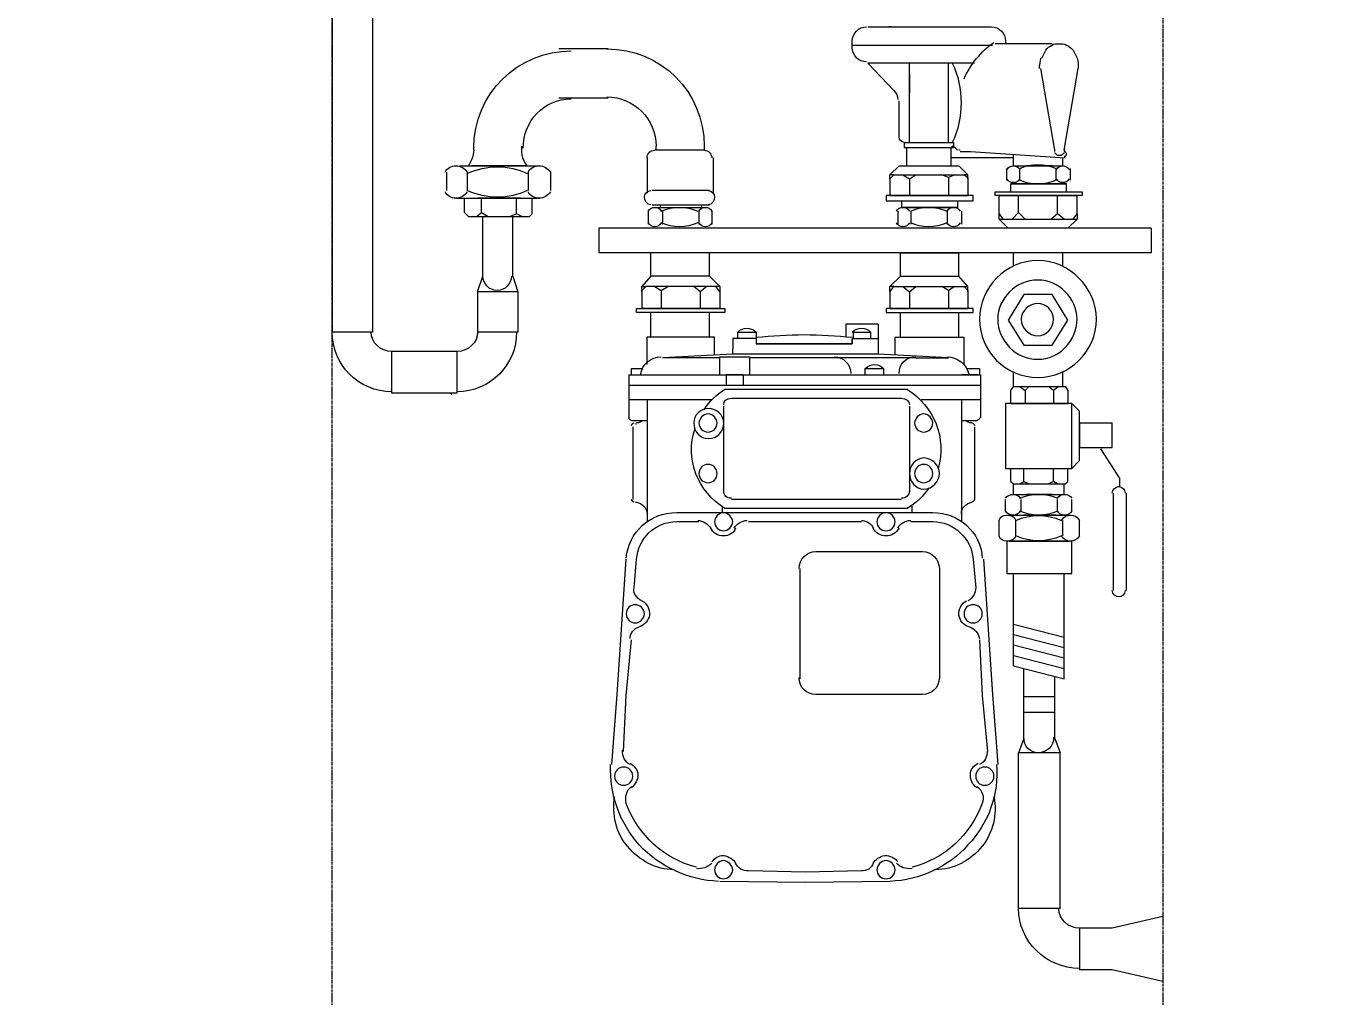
# Model space of a CAD drawing. Header units: millimetres. Extents: x -9013 to 516, y -36629 to 6082.
# Drawn here: x -2610.5 to -2216.3, y 4723.9 to 5016.2 of the extents above; entities that cross this region are included whole.
import ezdxf

# ---------------------------------------------------------------- set-up
doc = ezdxf.new("R2010")
doc.units = ezdxf.units.MM
doc.header["$LTSCALE"] = 0.05
doc.linetypes.add('CENTER2', pattern=[28.575, 19.05, -3.175, 3.175, -3.175])
doc.layers.get('0').update_dxf_attribs({"lineweight": 18})
doc.layers.get('Defpoints').update_dxf_attribs({"color": 140, "lineweight": 18})
doc.layers.add('1', color=7, linetype='Continuous')
doc.layers.add('G-Anno-Std-Cntr', color=1, linetype='CENTER2', lineweight=18)
doc.styles.add('trebuchet_MS', font='trebuc.ttf')
doc.dimstyles.new('MGP', dxfattribs={"dimtxt": 2.5, "dimasz": 2.5, "dimexe": 1.25, "dimexo": 0.625, "dimtad": 1, "dimdec": 0, "dimtxsty": 'trebuchet_MS', "dimcen": 2.5, "dimclrt": 7, "dimadec": 0, "dimazin": 0, "dimtfac": 1, "dimtdec": 0, "dimtmove": 0, "dimatfit": 3, "dimfxl": 1.148294, "dimfxlon": 1, "dimarcsym": 2})

# ---------------------------------------------------------------- blocks, each defined once
blk = doc.blocks.new('*D193')
at = {"color": 0, "lineweight": -2, "transparency": 16777216}
for p, q in [((-2856.68, 5119.46), (-2984.51, 5119.46)), ((-2971.51, 4694.46), (-2971.51, 5094.46)), ((-2856.68, 4669.46), (-2984.51, 4669.46))]:
    blk.add_line(p, q, dxfattribs=at)
at = {"color": 0, "transparency": 16777216}
for points in [[(-2975.68, 5094.46), (-2967.35, 5094.46), (-2971.51, 5119.46)], [(-2975.68, 4694.46), (-2967.35, 4694.46), (-2971.51, 4669.46)]]:
    blk.add_solid(points, dxfattribs=at)
at = {"layer": 'Defpoints', "color": 0, "transparency": 16777216}
for p in [(-2971.51, 5119.46), (-2366.28, 5119.46), (-2216.28, 4669.46)]:
    blk.add_point(p, dxfattribs=at)
at = {"color": 7, "transparency": 16777216, "insert": (-2990.23, 4894.46), "char_height": 25, "attachment_point": 5, "rotation": 90, "style": 'trebuchet_MS'}
blk.add_mtext('450', dxfattribs=at)

msp = doc.modelspace()

# ---------------------------------------------------------------- linework, layer by layer
at = {"layer": '1', "color": 42, "lineweight": 9}
for points in [[(-2518.36, 5037.48), (-2518.36, 4924.09)], [(-2506.24, 5037.48), (-2506.24, 4924.09)], [(-2464.01, 4940.9), (-2462.45, 4936.21), (-2474.57, 4936.21), (-2473, 4940.9)], [(-2474.57, 4936.21), (-2474.57, 4924.09)], [(-2462.45, 4936.21), (-2462.45, 4924.09)], [(-2480.82, 4918.23), (-2500.37, 4918.23)], [(-2480.82, 4905.71), (-2500.37, 4905.71)], [(-2310.2, 4801.7), (-2311.76, 4797.4)], [(-2300.81, 4801.7), (-2299.25, 4797.4)], [(-2299.25, 4750.48), (-2299.25, 4797.4), (-2311.76, 4797.4)], [(-2311.76, 4750.48), (-2311.76, 4797.4)], [(-2268.36, 4748.14), (-2283.61, 4744.62)], [(-2283.61, 4744.62), (-2293.38, 4744.62)], [(-2283.61, 4732.1), (-2293.38, 4732.1)], [(-2268.36, 4728.59), (-2283.61, 4732.1)]]:
    msp.add_lwpolyline(points, dxfattribs=at)
at = {"layer": '1', "color": 0, "lineweight": 5}
for points in [[(-2357.12, 5015.98), (-2319.97, 5015.98)], [(-2350.08, 5015.98), (-2350.86, 5015.98)], [(-2326.62, 5015.98), (-2326.23, 5015.98)], [(-2361.81, 5009.33), (-2361.81, 5011.68)], [(-2361.81, 5010.5), (-2319.58, 5010.5)], [(-2301.6, 5010.89), (-2318.8, 5010.89)], [(-2315.67, 5011.68), (-2315.67, 5010.89)], [(-2435.32, 5009.33), (-2450.18, 5009.33)], [(-2349.3, 4996.82), (-2357.12, 5005.03)], [(-2325.06, 5005.03), (-2357.12, 5005.03)], [(-2344.61, 4981.18), (-2344.61, 5005.03)], [(-2332.88, 4981.18), (-2332.88, 5005.03)], [(-2300.81, 4978.83), (-2305.11, 5003.47)], [(-2298.08, 4978.83), (-2293.78, 5003.47)], [(-2344.61, 5001.9), (-2344.61, 4996.04)], [(-2435.32, 4994.47), (-2450.18, 4994.47)], [(-2347.73, 4982.74), (-2347.73, 4993.69)], [(-2475.74, 4978.83), (-2475.74, 4980)], [(-2461.27, 4978.83), (-2461.27, 4980)], [(-2406.39, 4980), (-2406.39, 4978.83), (-2421.24, 4978.83)], [(-2420.85, 4978.83), (-2420.85, 4980)], [(-2346.17, 4981.18), (-2331.31, 4981.18)], [(-2346.17, 4981.18), (-2346.17, 4981.18), (-2346.17, 4979.61), (-2345.39, 4979.61)], [(-2345.39, 4979.61), (-2331.31, 4979.61)], [(-2345.39, 4974.14), (-2345.39, 4979.61)], [(-2331.31, 4981.18), (-2331.31, 4979.61), (-2332.09, 4979.61)], [(-2332.09, 4974.14), (-2332.09, 4979.61)], [(-2423.59, 4976.49), (-2423.59, 4965.93)], [(-2403.65, 4976.49), (-2403.65, 4965.93)], [(-2313.33, 4976.49), (-2332.09, 4976.49)], [(-2329.36, 4978.44), (-2326.23, 4978.44)], [(-2326.23, 4978.44), (-2297.69, 4976.49)], [(-2313.33, 4974.14), (-2313.33, 4977.66)], [(-2298.47, 4974.14), (-2298.47, 4976.49)], [(-2297.69, 4978.44), (-2298.08, 4978.44)], [(-2297.29, 4977.27), (-2297.29, 4978.05)], [(-2483.95, 4972.18), (-2483.95, 4966.71)], [(-2480.04, 4974.14), (-2456.58, 4974.14)], [(-2477.69, 4972.18), (-2477.69, 4966.71)], [(-2460.1, 4974.14), (-2476.13, 4974.14)], [(-2459.32, 4972.18), (-2459.32, 4966.71)], [(-2452.67, 4972.18), (-2452.67, 4966.71)], [(-2350.47, 4970.23), (-2349.3, 4971.4), (-2350.47, 4971.4), (-2347.73, 4974.14)], [(-2350.47, 4970.23), (-2350.47, 4971.4)], [(-2349.3, 4971.4), (-2328.18, 4971.4)], [(-2347.73, 4974.14), (-2329.75, 4974.14)], [(-2346.56, 4971.4), (-2344.61, 4970.23), (-2342.65, 4971.4)], [(-2330.92, 4971.4), (-2332.88, 4970.62), (-2334.83, 4971.4)], [(-2332.88, 4970.62), (-2332.88, 4965.15)], [(-2327.01, 4971.4), (-2329.75, 4974.14)], [(-2327.01, 4970.23), (-2327.01, 4971.4), (-2328.18, 4971.4), (-2327.01, 4970.62)], [(-2327.01, 4970.62), (-2327.01, 4965.15)], [(-2315.28, 4969.84), (-2315.28, 4973.36)], [(-2313.33, 4974.14), (-2298.47, 4974.14)], [(-2312.93, 4974.14), (-2298.86, 4974.14)], [(-2311.37, 4969.84), (-2311.37, 4973.36)], [(-2301.6, 4974.14), (-2309.42, 4974.14)], [(-2300.42, 4969.84), (-2300.42, 4973.36)], [(-2296.12, 4969.84), (-2296.12, 4973.36)], [(-2404.82, 4966.71), (-2422.03, 4966.71)], [(-2350.47, 4970.23), (-2350.47, 4965.15)], [(-2344.61, 4970.23), (-2344.61, 4965.15)], [(-2297.29, 4968.67), (-2314.11, 4968.67), (-2297.29, 4968.67), (-2314.11, 4968.67)], [(-2314.11, 4966.32), (-2314.11, 4968.67)], [(-2312.93, 4968.67), (-2298.86, 4968.67)], [(-2300.81, 4968.67), (-2310.2, 4968.67)], [(-2297.29, 4966.32), (-2297.29, 4968.67)], [(-2480.82, 4964.36), (-2455.8, 4964.36)], [(-2480.04, 4964.36), (-2456.58, 4964.36)], [(-2478.48, 4964.36), (-2458.14, 4964.36)], [(-2478.48, 4960.06), (-2478.48, 4964.36)], [(-2461.66, 4964.36), (-2474.57, 4964.36)], [(-2473.39, 4960.06), (-2473.39, 4964.36)], [(-2462.84, 4959.67), (-2462.84, 4964.36)], [(-2458.14, 4959.67), (-2458.14, 4964.36)], [(-2325.45, 4965.15), (-2351.64, 4965.15)], [(-2351.64, 4965.15), (-2351.64, 4963.58)], [(-2351.64, 4963.58), (-2325.45, 4963.58)], [(-2350.47, 4965.15), (-2327.01, 4965.15)], [(-2346.95, 4963.58), (-2346.95, 4961.63)], [(-2330.14, 4963.58), (-2330.14, 4961.63)], [(-2325.45, 4963.58), (-2325.45, 4965.15)], [(-2318.8, 4966.32), (-2292.6, 4966.32)], [(-2318.8, 4965.15), (-2318.8, 4966.32)], [(-2292.6, 4965.15), (-2318.8, 4965.15)], [(-2317.63, 4965.15), (-2294.17, 4965.15)], [(-2317.63, 4959.67), (-2317.63, 4965.15)], [(-2311.76, 4960.06), (-2311.76, 4965.15)], [(-2300.03, 4959.67), (-2300.03, 4965.15)], [(-2294.17, 4959.67), (-2294.17, 4965.15)], [(-2292.6, 4966.32), (-2292.6, 4965.15)], [(-2478.48, 4960.06), (-2477.3, 4958.89)], [(-2477.3, 4958.89), (-2458.93, 4958.89), (-2458.14, 4959.67)], [(-2474.96, 4958.89), (-2473.39, 4960.06)], [(-2473.39, 4960.06), (-2471.44, 4958.89)], [(-2473, 4940.9), (-2473, 4958.89)], [(-2462.84, 4959.67), (-2464.79, 4958.89)], [(-2464.01, 4940.9), (-2464.01, 4958.89)], [(-2461.27, 4958.89), (-2462.84, 4959.67)], [(-2423.2, 4960.45), (-2423.2, 4956.54)], [(-2422.03, 4962.41), (-2404.82, 4962.41)], [(-2421.24, 4961.63), (-2405.99, 4961.63)], [(-2419.68, 4962.41), (-2407.17, 4962.41)], [(-2419.68, 4962.41), (-2419.68, 4961.63)], [(-2418.9, 4960.45), (-2418.9, 4956.54)], [(-2407.95, 4960.45), (-2407.95, 4956.54)], [(-2407.17, 4962.41), (-2407.17, 4961.63)], [(-2404.04, 4960.45), (-2404.04, 4956.54)], [(-2348.13, 4960.45), (-2348.13, 4956.54)], [(-2330.14, 4961.63), (-2346.95, 4961.63), (-2330.14, 4961.63), (-2346.95, 4961.63)], [(-2345.78, 4961.63), (-2331.7, 4961.63)], [(-2344.22, 4960.45), (-2344.22, 4956.54)], [(-2333.66, 4961.63), (-2343.04, 4961.63)], [(-2333.27, 4960.45), (-2333.27, 4956.54)], [(-2328.97, 4960.45), (-2328.97, 4956.54)], [(-2317.63, 4958.11), (-2317.63, 4959.67), (-2316.45, 4958.11)], [(-2313.72, 4958.11), (-2311.76, 4960.06)], [(-2311.76, 4960.06), (-2309.81, 4958.11)], [(-2300.03, 4959.67), (-2301.99, 4958.11)], [(-2298.08, 4958.11), (-2300.03, 4959.67)], [(-2295.34, 4958.11), (-2294.17, 4959.67)], [(-2294.17, 4959.67), (-2294.17, 4958.11)], [(-2438.06, 4955.37), (-2438.06, 4947.94)], [(-2271.88, 4955.37), (-2271.88, 4947.94), (-2438.06, 4947.94)], [(-2271.88, 4955.37), (-2438.06, 4955.37)], [(-2314.89, 4955.37), (-2317.63, 4958.11), (-2316.45, 4958.11)], [(-2316.45, 4958.11), (-2295.34, 4958.11)], [(-2295.34, 4958.11), (-2294.17, 4958.11), (-2296.9, 4955.37)], [(-2404.82, 4947.94), (-2422.42, 4947.94)], [(-2422.42, 4940.9), (-2422.42, 4947.94)], [(-2404.82, 4940.9), (-2404.82, 4947.94)], [(-2347.34, 4947.94), (-2329.75, 4947.94)], [(-2347.34, 4940.9), (-2347.34, 4947.94)], [(-2329.75, 4940.9), (-2329.75, 4947.94)], [(-2313.33, 4944.03), (-2313.33, 4947.94)], [(-2298.47, 4944.03), (-2298.47, 4947.94)], [(-2422.42, 4940.9), (-2425.15, 4937.78), (-2423.98, 4937.78)], [(-2404.82, 4940.9), (-2422.42, 4940.9)], [(-2404.82, 4940.9), (-2401.69, 4937.78), (-2402.87, 4937.78)], [(-2349.3, 4937.78), (-2350.47, 4937.78), (-2347.34, 4940.9)], [(-2349.3, 4937.78), (-2328.18, 4937.78), (-2327.01, 4937.78), (-2329.75, 4940.9)], [(-2347.34, 4940.9), (-2329.75, 4940.9)], [(-2423.98, 4937.78), (-2425.15, 4936.6)], [(-2425.15, 4936.21), (-2425.15, 4937.78)], [(-2425.15, 4936.6), (-2425.15, 4931.13)], [(-2402.87, 4937.78), (-2423.98, 4937.78)], [(-2421.24, 4937.78), (-2419.29, 4936.6)], [(-2419.29, 4936.6), (-2417.33, 4937.78)], [(-2419.29, 4936.6), (-2419.29, 4931.13)], [(-2407.56, 4936.21), (-2409.51, 4937.78)], [(-2405.6, 4937.78), (-2407.56, 4936.21)], [(-2407.56, 4936.21), (-2407.56, 4931.13)], [(-2401.69, 4937.78), (-2401.69, 4936.21), (-2402.87, 4937.78)], [(-2401.69, 4936.21), (-2401.69, 4931.13)], [(-2350.47, 4936.21), (-2350.47, 4937.78)], [(-2350.47, 4936.21), (-2349.3, 4937.78)], [(-2350.47, 4936.21), (-2350.47, 4931.13)], [(-2346.56, 4937.78), (-2344.61, 4936.21)], [(-2344.61, 4936.21), (-2342.65, 4937.78)], [(-2344.61, 4936.21), (-2344.61, 4931.13)], [(-2330.92, 4937.78), (-2332.88, 4936.6), (-2334.83, 4937.78)], [(-2332.88, 4936.6), (-2332.88, 4931.13)], [(-2328.18, 4937.78), (-2327.01, 4936.6)], [(-2327.01, 4936.21), (-2327.01, 4937.78)], [(-2327.01, 4936.6), (-2327.01, 4931.13)], [(-2301.6, 4920.18), (-2296.9, 4927.61), (-2301.6, 4935.43), (-2310.2, 4935.43), (-2314.89, 4927.61), (-2310.2, 4920.18), (-2301.6, 4920.18)], [(-2426.72, 4931.13), (-2400.13, 4931.13)], [(-2426.72, 4929.96), (-2426.72, 4931.13)], [(-2400.13, 4929.96), (-2426.72, 4929.96)], [(-2401.69, 4931.13), (-2425.15, 4931.13)], [(-2422.42, 4922.53), (-2422.42, 4929.96)], [(-2404.82, 4922.53), (-2404.82, 4929.96)], [(-2400.13, 4931.13), (-2400.13, 4929.96)], [(-2325.45, 4931.13), (-2351.64, 4931.13)], [(-2351.64, 4931.13), (-2351.64, 4929.96)], [(-2351.64, 4929.96), (-2325.45, 4929.96)], [(-2350.47, 4931.13), (-2327.01, 4931.13)], [(-2347.34, 4922.53), (-2347.34, 4929.96)], [(-2329.75, 4922.53), (-2329.75, 4929.96)], [(-2325.45, 4929.96), (-2325.45, 4931.13)], [(-2506.24, 4924.09), (-2518.36, 4924.09)], [(-2462.45, 4924.09), (-2474.57, 4924.09)], [(-2396.22, 4922.14), (-2396.22, 4924.09)], [(-2396.22, 4924.09), (-2393.48, 4924.09), (-2390.75, 4924.09)], [(-2390.75, 4924.09), (-2390.75, 4922.14)], [(-2353.99, 4926.44), (-2363.77, 4926.44), (-2363.77, 4922.53)], [(-2361.42, 4922.14), (-2361.42, 4924.09)], [(-2361.42, 4924.09), (-2358.68, 4924.09), (-2356.34, 4924.09)], [(-2356.34, 4924.09), (-2356.34, 4922.14)], [(-2353.99, 4926.44), (-2353.99, 4919.01)], [(-2423.59, 4914.32), (-2423.59, 4922.53)], [(-2403.26, 4917.44), (-2403.26, 4922.53), (-2423.59, 4922.53)], [(-2390.75, 4922.14), (-2397.78, 4922.14), (-2397.78, 4919.01)], [(-2390.75, 4922.14), (-2390.75, 4920.57), (-2361.81, 4920.57), (-2361.81, 4922.14), (-2353.99, 4922.14)], [(-2361.81, 4920.57), (-2390.75, 4920.57)], [(-2361.81, 4922.14), (-2361.81, 4920.57)], [(-2348.91, 4922.53), (-2328.18, 4922.53)], [(-2348.91, 4917.44), (-2348.91, 4922.53)], [(-2328.18, 4914.32), (-2328.18, 4922.53)], [(-2500.37, 4905.71), (-2500.37, 4918.23)], [(-2480.82, 4918.23), (-2480.82, 4905.71)], [(-2332.88, 4916.27), (-2353.99, 4917.44), (-2397.78, 4917.44), (-2418.9, 4916.27)], [(-2401.69, 4916.27), (-2409.51, 4916.27), (-2418.9, 4916.27)], [(-2401.69, 4911.19), (-2401.69, 4916.66), (-2392.7, 4916.66), (-2392.7, 4911.19)], [(-2397.78, 4917.44), (-2397.78, 4919.01)], [(-2342.65, 4916.27), (-2392.7, 4916.27)], [(-2367.28, 4916.27), (-2384.88, 4916.27)], [(-2353.99, 4919.01), (-2353.99, 4917.44)], [(-2342.65, 4916.27), (-2332.88, 4916.27)], [(-2428.28, 4913.14), (-2425.94, 4913.14)], [(-2428.28, 4911.19), (-2428.28, 4913.14)], [(-2425.94, 4913.14), (-2425.15, 4913.14)], [(-2357.9, 4911.19), (-2357.9, 4913.14)], [(-2357.9, 4913.14), (-2354.77, 4913.14), (-2352.43, 4913.14)], [(-2352.43, 4913.14), (-2352.43, 4911.19)], [(-2327.4, 4913.14), (-2326.62, 4913.14)], [(-2326.62, 4913.14), (-2323.49, 4913.14)], [(-2323.49, 4913.14), (-2323.49, 4911.19)], [(-2313.33, 4907.67), (-2313.33, 4911.97)], [(-2298.47, 4907.67), (-2298.47, 4911.97)], [(-2429.06, 4911.19), (-2429.06, 4898.28)], [(-2429.06, 4911.19), (-2323.1, 4911.19)], [(-2429.06, 4908.06), (-2323.1, 4908.06)], [(-2399.74, 4911.19), (-2399.74, 4908.06)], [(-2394.66, 4911.19), (-2399.74, 4911.19)], [(-2394.66, 4911.19), (-2394.66, 4908.06)], [(-2323.88, 4911.19), (-2328.97, 4911.19)], [(-2323.1, 4898.28), (-2323.1, 4911.19)], [(-2314.11, 4902.58), (-2314.11, 4906.49), (-2313.33, 4907.67)], [(-2313.33, 4907.67), (-2297.69, 4907.67)], [(-2311.37, 4907.67), (-2309.81, 4906.49), (-2308.63, 4907.67)], [(-2299.64, 4907.67), (-2301.2, 4906.49), (-2302.77, 4907.67)], [(-2297.69, 4907.67), (-2296.9, 4906.49)], [(-2482.39, 4905.32), (-2482.78, 4905.71)], [(-2429.06, 4903.76), (-2404.04, 4903.76)], [(-2423.59, 4903.76), (-2423.59, 4867)], [(-2400.13, 4906.89), (-2345, 4906.89)], [(-2398.17, 4904.15), (-2346.95, 4904.15)], [(-2341.09, 4903.76), (-2323.1, 4903.76)], [(-2328.97, 4903.76), (-2328.97, 4867)], [(-2309.81, 4906.49), (-2309.81, 4902.58)], [(-2301.2, 4906.49), (-2301.2, 4902.58)], [(-2296.9, 4906.49), (-2296.9, 4902.58)], [(-2400.52, 4876), (-2400.52, 4901.8)], [(-2344.61, 4901.8), (-2344.61, 4876)], [(-2315.67, 4902.58), (-2315.67, 4883.03)], [(-2295.73, 4902.58), (-2315.67, 4902.58)], [(-2314.11, 4902.58), (-2296.9, 4902.58)], [(-2295.73, 4883.03), (-2295.73, 4902.58)], [(-2295.73, 4902.58), (-2293.38, 4900.24)], [(-2293.38, 4885.38), (-2293.38, 4900.24)], [(-2428.28, 4897.5), (-2423.59, 4897.5)], [(-2426.72, 4896.33), (-2427.11, 4896.33)], [(-2328.97, 4897.5), (-2324.27, 4897.5)], [(-2293.38, 4896.72), (-2293.38, 4889.29)], [(-2293.38, 4896.72), (-2283.61, 4896.72)], [(-2283.61, 4889.29), (-2283.61, 4896.72)], [(-2427.89, 4895.55), (-2427.89, 4873.65)], [(-2325.06, 4895.55), (-2325.06, 4873.65)], [(-2293.38, 4889.29), (-2283.61, 4889.29)], [(-2287.13, 4888.9), (-2281.26, 4879.91)], [(-2295.73, 4883.03), (-2293.38, 4885.38)], [(-2315.67, 4883.03), (-2295.73, 4883.03)], [(-2314.11, 4879.12), (-2314.11, 4883.03)], [(-2311.37, 4878.34), (-2310.2, 4879.12), (-2310.2, 4883.03)], [(-2300.03, 4878.34), (-2301.2, 4879.12), (-2301.2, 4883.03)], [(-2297.69, 4878.34), (-2296.9, 4879.12), (-2296.9, 4883.03)], [(-2314.11, 4879.12), (-2313.33, 4878.34)], [(-2313.33, 4878.34), (-2297.69, 4878.34)], [(-2313.33, 4875.21), (-2313.33, 4878.34)], [(-2310.2, 4879.12), (-2308.63, 4878.34)], [(-2301.2, 4879.12), (-2302.77, 4878.34)], [(-2298.08, 4875.21), (-2298.08, 4878.34)], [(-2281.26, 4877.56), (-2281.26, 4879.91)], [(-2427.11, 4872.87), (-2426.72, 4872.87)], [(-2346.95, 4873.65), (-2398.17, 4873.65)], [(-2315.67, 4870.13), (-2315.67, 4873.65)], [(-2313.33, 4875.21), (-2297.69, 4875.21)], [(-2312.93, 4875.21), (-2298.47, 4875.21)], [(-2310.98, 4870.13), (-2310.98, 4873.65)], [(-2301.6, 4875.21), (-2309.42, 4875.21)], [(-2300.03, 4870.13), (-2300.03, 4873.65)], [(-2295.73, 4870.13), (-2295.73, 4873.65)], [(-2283.22, 4846.28), (-2283.22, 4875.61)], [(-2279.31, 4846.28), (-2279.31, 4875.61)], [(-2414.6, 4869.74), (-2337.57, 4869.74)], [(-2400.91, 4869.74), (-2400.91, 4870.91), (-2400.91, 4871.69)], [(-2345, 4870.91), (-2400.13, 4870.91)], [(-2343.82, 4869.74), (-2343.82, 4870.91), (-2343.82, 4871.69)], [(-2315.28, 4868.96), (-2296.12, 4868.96)], [(-2314.5, 4868.96), (-2296.51, 4868.96)], [(-2312.93, 4868.96), (-2298.47, 4868.96)], [(-2300.42, 4868.96), (-2310.2, 4868.96)], [(-2414.6, 4867), (-2407.95, 4867)], [(-2393.09, 4867), (-2359.07, 4867)], [(-2344.22, 4867), (-2337.57, 4867)], [(-2317.63, 4862.7), (-2317.63, 4867.39)], [(-2312.54, 4862.7), (-2312.54, 4867.39)], [(-2298.47, 4862.7), (-2298.47, 4867.39)], [(-2293.38, 4862.7), (-2293.38, 4867.39)], [(-2315.28, 4861.14), (-2315.28, 4851.36)], [(-2295.73, 4861.14), (-2315.28, 4861.14)], [(-2314.5, 4861.14), (-2296.51, 4861.14)], [(-2295.73, 4851.36), (-2295.73, 4861.14)], [(-2372.76, 4858.01), (-2340.7, 4858.01)], [(-2432.58, 4815), (-2429.85, 4855.66)], [(-2427.5, 4847.06), (-2426.72, 4855.66)], [(-2377.45, 4819.69), (-2377.45, 4852.93)], [(-2335.61, 4852.93), (-2335.61, 4819.69)], [(-2325.45, 4855.66), (-2324.66, 4847.06)], [(-2322.32, 4855.66), (-2319.58, 4815), (-2318.02, 4793.88)], [(-2315.28, 4851.36), (-2295.73, 4851.36)], [(-2313.33, 4823.6), (-2313.33, 4851.36)], [(-2298.08, 4819.69), (-2298.08, 4851.36)], [(-2313.33, 4836.11), (-2298.08, 4832.2)], [(-2313.33, 4832.99), (-2298.08, 4829.07)], [(-2430.63, 4797.79), (-2429.85, 4814.61), (-2428.28, 4831.42)], [(-2323.49, 4831.42), (-2322.71, 4814.61), (-2321.15, 4797.79)], [(-2313.33, 4829.86), (-2298.08, 4825.95)], [(-2313.33, 4826.73), (-2298.08, 4822.82)], [(-2313.33, 4823.6), (-2298.08, 4819.69)], [(-2310.2, 4801.7), (-2310.2, 4822.82)], [(-2300.81, 4801.7), (-2300.81, 4820.47)], [(-2434.15, 4793.88), (-2432.58, 4815)], [(-2340.7, 4815), (-2372.76, 4815)], [(-2300.81, 4814.22), (-2310.2, 4814.22)], [(-2300.81, 4809.52), (-2310.2, 4809.52)], [(-2375.89, 4761.43), (-2393.09, 4761.82)], [(-2359.07, 4761.82), (-2375.89, 4761.43)], [(-2350.47, 4758.69), (-2375.89, 4758.3), (-2401.69, 4758.69)], [(-2299.25, 4750.48), (-2311.76, 4750.48)], [(-2293.38, 4744.62), (-2293.38, 4732.1)]]:
    msp.add_lwpolyline(points, dxfattribs=at)
for points in [[(-2361.81, 5011.68), (-2361.81, 5014.02), (-2359.86, 5015.98), (-2357.51, 5015.98)], [(-2319.97, 5015.98), (-2317.63, 5015.98), (-2315.67, 5014.02), (-2315.67, 5011.68)], [(-2328.18, 5000.34), (-2326.23, 5004.64), (-2323.1, 5008.55), (-2319.19, 5011.29)], [(-2303.55, 5008.94), (-2303.16, 5009.72), (-2302.38, 5010.11), (-2301.6, 5010.5)], [(-2301.6, 5010.5), (-2301.2, 5010.89), (-2300.42, 5010.89), (-2299.64, 5010.89)], [(-2299.64, 5010.89), (-2298.86, 5010.89), (-2298.08, 5010.89), (-2297.29, 5010.5)], [(-2297.29, 5010.5), (-2296.51, 5010.11), (-2296.12, 5009.72), (-2295.34, 5008.94)], [(-2475.74, 4979.42), (-2475.74, 4995.84), (-2462.45, 5008.74), (-2446.41, 5008.74)], [(-2435.71, 5009.33), (-2419.29, 5009.33), (-2406.39, 4996.43), (-2406.39, 4980)], [(-2357.51, 5005.42), (-2359.86, 5005.42), (-2361.81, 5007.38), (-2361.81, 5009.72)], [(-2305.51, 5003.47), (-2305.51, 5004.64), (-2305.11, 5005.42), (-2305.11, 5006.59)], [(-2304.72, 5006.59), (-2304.33, 5007.38), (-2303.94, 5008.16), (-2303.55, 5008.94)], [(-2295.34, 5008.94), (-2294.95, 5008.16), (-2294.56, 5007.38), (-2294.17, 5006.59)], [(-2294.17, 5006.59), (-2293.78, 5005.42), (-2293.78, 5004.64), (-2293.78, 5003.47)], [(-2331.7, 5005.03), (-2328.18, 4997.6), (-2328.18, 4988.61), (-2331.7, 4981.18)], [(-2460.88, 4979.42), (-2460.88, 4987.63), (-2454.62, 4994.28), (-2446.41, 4994.28)], [(-2435.71, 4994.86), (-2427.5, 4994.86), (-2420.85, 4988.22), (-2420.85, 4980)], [(-2349.3, 4996.82), (-2348.52, 4996.04), (-2348.13, 4995.25), (-2348.13, 4994.08)], [(-2346.17, 4981.18), (-2346.95, 4981.18), (-2347.73, 4981.96), (-2347.73, 4982.74)], [(-2475.74, 4978.83), (-2475.74, 4977.27), (-2476.52, 4975.7), (-2477.3, 4974.14)], [(-2459.71, 4974.14), (-2460.88, 4975.7), (-2461.27, 4977.27), (-2461.27, 4978.83)], [(-2423.59, 4976.49), (-2423.59, 4977.66), (-2422.81, 4978.83), (-2421.24, 4978.83)], [(-2406.39, 4978.83), (-2405.21, 4978.83), (-2404.04, 4977.66), (-2404.04, 4976.49)], [(-2330.14, 4978.83), (-2330.53, 4979.22), (-2330.92, 4979.61), (-2331.7, 4980)], [(-2329.36, 4978.83), (-2329.75, 4978.83), (-2329.75, 4978.83), (-2329.75, 4978.83)], [(-2300.81, 4978.44), (-2300.81, 4978.44), (-2300.81, 4978.83), (-2300.81, 4979.22)], [(-2298.08, 4979.22), (-2298.08, 4978.83), (-2298.08, 4978.44), (-2298.08, 4978.44)], [(-2311.37, 4973.36), (-2308.24, 4974.92), (-2303.94, 4974.92), (-2300.42, 4973.36)], [(-2300.42, 4977.66), (-2300.81, 4977.66), (-2300.81, 4978.05), (-2300.81, 4978.05)], [(-2300.03, 4977.27), (-2300.03, 4977.27), (-2300.42, 4977.66), (-2300.42, 4977.66)], [(-2299.64, 4977.27), (-2299.64, 4977.27), (-2300.03, 4977.27), (-2300.03, 4977.27)], [(-2298.86, 4977.27), (-2299.25, 4977.27), (-2299.25, 4977.27), (-2299.64, 4977.27)], [(-2298.47, 4977.66), (-2298.86, 4977.66), (-2298.86, 4977.27), (-2298.86, 4977.27)], [(-2298.08, 4978.05), (-2298.08, 4978.05), (-2298.47, 4977.66), (-2298.47, 4977.66)], [(-2477.69, 4971.79), (-2471.83, 4974.53), (-2465.18, 4974.53), (-2459.71, 4971.79)], [(-2459.71, 4966.71), (-2465.18, 4963.97), (-2471.83, 4963.97), (-2477.69, 4966.71)], [(-2300.42, 4969.84), (-2303.94, 4968.27), (-2308.24, 4968.27), (-2311.37, 4969.84)], [(-2419.29, 4960.45), (-2415.77, 4962.02), (-2411.86, 4962.02), (-2408.34, 4960.45)], [(-2344.22, 4960.45), (-2341.09, 4962.02), (-2336.79, 4962.02), (-2333.27, 4960.45)], [(-2408.34, 4956.94), (-2411.86, 4955.37), (-2415.77, 4955.37), (-2419.29, 4956.94)], [(-2333.27, 4956.94), (-2336.79, 4955.37), (-2341.09, 4955.37), (-2344.22, 4956.94)], [(-2396.22, 4924.09), (-2395.44, 4924.87), (-2394.66, 4925.26), (-2393.48, 4925.26)], [(-2393.48, 4925.26), (-2392.7, 4925.26), (-2391.53, 4924.87), (-2390.75, 4924.09)], [(-2390.75, 4922.53), (-2386.05, 4922.92), (-2380.97, 4923.31), (-2376.28, 4923.31)], [(-2376.28, 4923.31), (-2371.59, 4923.31), (-2366.5, 4922.92), (-2361.81, 4922.53)], [(-2361.81, 4924.09), (-2361.03, 4924.87), (-2359.86, 4925.26), (-2359.07, 4925.26)], [(-2359.07, 4925.26), (-2357.9, 4925.26), (-2357.12, 4924.87), (-2356.34, 4924.09)], [(-2425.55, 4911.19), (-2425.15, 4914.32), (-2422.42, 4916.66), (-2419.29, 4916.66)], [(-2367.28, 4916.66), (-2364.55, 4916.66), (-2362.2, 4914.32), (-2362.2, 4911.58)], [(-2347.73, 4911.58), (-2347.73, 4914.32), (-2345.78, 4916.66), (-2342.65, 4916.66)], [(-2333.27, 4916.66), (-2330.14, 4916.66), (-2327.4, 4914.32), (-2326.62, 4911.19)], [(-2357.9, 4913.14), (-2357.12, 4913.92), (-2355.95, 4914.32), (-2355.16, 4914.32)], [(-2355.16, 4914.32), (-2353.99, 4914.32), (-2353.21, 4913.92), (-2352.43, 4913.14)], [(-2406.39, 4900.63), (-2404.82, 4903.37), (-2402.48, 4905.32), (-2400.13, 4906.89)], [(-2400.52, 4902.19), (-2400.52, 4903.37), (-2399.74, 4904.15), (-2398.17, 4904.15)], [(-2346.95, 4904.15), (-2345.78, 4904.15), (-2344.61, 4903.37), (-2344.61, 4902.19)], [(-2345.39, 4906.89), (-2337.18, 4901.8), (-2333.27, 4892.03), (-2336, 4883.03)], [(-2428.28, 4897.5), (-2428.67, 4897.5), (-2429.06, 4897.89), (-2429.06, 4898.28)], [(-2428.28, 4895.94), (-2428.28, 4896.33), (-2427.89, 4896.72), (-2427.5, 4896.72)], [(-2424.76, 4897.5), (-2425.15, 4897.11), (-2425.94, 4896.72), (-2426.72, 4896.72)], [(-2325.84, 4896.72), (-2326.62, 4896.72), (-2327.4, 4897.11), (-2327.79, 4897.5)], [(-2325.84, 4896.72), (-2325.45, 4896.72), (-2325.06, 4896.33), (-2325.06, 4895.94)], [(-2323.49, 4898.28), (-2323.49, 4897.89), (-2323.88, 4897.5), (-2324.27, 4897.5)], [(-2400.13, 4870.91), (-2408.34, 4876), (-2412.25, 4885.77), (-2409.12, 4895.16)], [(-2398.17, 4874.04), (-2399.74, 4874.04), (-2400.52, 4874.82), (-2400.52, 4876.39)], [(-2344.61, 4876.39), (-2344.61, 4874.82), (-2345.78, 4874.04), (-2346.95, 4874.04)], [(-2338.74, 4877.17), (-2340.31, 4874.82), (-2342.65, 4872.48), (-2345.39, 4870.91)], [(-2427.5, 4872.87), (-2427.89, 4872.87), (-2428.28, 4873.26), (-2428.28, 4873.65)], [(-2426.72, 4872.87), (-2425.15, 4872.48), (-2423.59, 4871.3), (-2423.59, 4869.35)], [(-2328.97, 4869.35), (-2328.97, 4871.3), (-2327.4, 4872.48), (-2325.84, 4872.87)], [(-2325.06, 4873.65), (-2325.06, 4873.26), (-2325.45, 4872.87), (-2325.84, 4872.87)], [(-2311.37, 4874.04), (-2307.85, 4875.61), (-2303.55, 4875.61), (-2300.03, 4874.04)], [(-2429.85, 4856.05), (-2429.06, 4863.87), (-2422.81, 4869.74), (-2414.6, 4869.74)], [(-2337.57, 4869.74), (-2329.75, 4869.74), (-2323.1, 4863.87), (-2322.71, 4856.05)], [(-2312.54, 4867.39), (-2308.24, 4869.35), (-2303.16, 4869.35), (-2298.86, 4867.39)], [(-2300.03, 4870.13), (-2303.55, 4868.57), (-2307.85, 4868.57), (-2311.37, 4870.13)], [(-2426.72, 4855.66), (-2426.33, 4861.92), (-2421.24, 4867), (-2414.6, 4867)], [(-2408.34, 4867.39), (-2406.78, 4867.39), (-2405.21, 4866.22), (-2404.43, 4865.05)], [(-2397.39, 4865.05), (-2396.61, 4866.22), (-2395.05, 4867.39), (-2393.48, 4867.39)], [(-2359.07, 4867.39), (-2357.51, 4867.39), (-2355.95, 4866.22), (-2355.55, 4865.05)], [(-2348.13, 4865.05), (-2347.34, 4866.22), (-2346.17, 4867.39), (-2344.22, 4867.39)], [(-2337.57, 4867), (-2331.31, 4867), (-2325.84, 4861.92), (-2325.45, 4855.66)], [(-2298.86, 4862.7), (-2303.16, 4860.75), (-2308.24, 4860.75), (-2312.54, 4862.7)], [(-2377.84, 4852.93), (-2377.84, 4855.66), (-2375.5, 4858.01), (-2372.76, 4858.01)], [(-2340.7, 4858.01), (-2337.96, 4858.01), (-2335.61, 4855.66), (-2335.61, 4852.93)], [(-2425.15, 4843.15), (-2426.72, 4843.93), (-2427.89, 4845.5), (-2427.5, 4847.06)], [(-2324.66, 4847.06), (-2324.66, 4845.5), (-2325.45, 4843.93), (-2327.01, 4843.15)], [(-2428.67, 4831.81), (-2428.67, 4833.38), (-2427.5, 4834.94), (-2425.94, 4835.33)], [(-2326.62, 4835.33), (-2325.06, 4834.94), (-2323.88, 4833.38), (-2323.49, 4831.81)], [(-2372.76, 4815), (-2375.5, 4815), (-2377.84, 4816.95), (-2377.84, 4820.08)], [(-2335.61, 4820.08), (-2335.61, 4816.95), (-2337.96, 4815), (-2340.7, 4815)], [(-2428.67, 4793.88), (-2430.24, 4794.67), (-2431.02, 4796.23), (-2431.02, 4798.19)], [(-2321.15, 4798.19), (-2321.15, 4796.23), (-2321.93, 4794.67), (-2323.49, 4793.88)], [(-2429.85, 4782.15), (-2430.24, 4784.11), (-2429.85, 4786.06), (-2428.28, 4787.24)], [(-2324.27, 4787.24), (-2322.71, 4786.06), (-2321.93, 4784.11), (-2322.71, 4782.15)], [(-2408.73, 4762.99), (-2418.51, 4765.34), (-2426.33, 4772.77), (-2429.85, 4782.15)], [(-2322.71, 4782.15), (-2326.23, 4772.77), (-2334.05, 4765.34), (-2343.82, 4762.99)], [(-2404.04, 4764.17), (-2405.21, 4762.99), (-2407.17, 4762.21), (-2408.73, 4762.6)], [(-2393.09, 4761.82), (-2394.66, 4761.82), (-2396.22, 4762.6), (-2397, 4764.17)], [(-2355.55, 4764.17), (-2355.95, 4762.6), (-2357.51, 4761.82), (-2359.07, 4761.82)], [(-2343.82, 4762.6), (-2345.78, 4762.21), (-2347.34, 4762.99), (-2348.52, 4764.17)]]:
    msp.add_open_spline(points, degree=3, dxfattribs=at)
for points, knots in [([(-2298.08, 4978.44), (-2298.08, 4978.44), (-2297.69, 4978.44), (-2297.69, 4978.44), (-2297.69, 4978.05), (-2297.69, 4978.05), (-2297.69, 4978.05)], [0, 0, 0, 0, 1, 1, 1, 2, 2, 2, 2]), ([(-2297.69, 4977.27), (-2297.69, 4977.27), (-2297.69, 4976.88), (-2297.69, 4976.88), (-2297.69, 4976.88), (-2298.08, 4976.88), (-2298.08, 4976.88)], [0, 0, 0, 0, 1, 1, 1, 2, 2, 2, 2]), ([(-2484.34, 4972.18), (-2483.95, 4973.36), (-2482.39, 4974.14), (-2481.21, 4974.14), (-2479.65, 4974.14), (-2478.48, 4973.36), (-2477.69, 4972.18)], [0, 0, 0, 0, 1, 1, 1, 2, 2, 2, 2]), ([(-2459.32, 4972.18), (-2458.93, 4973.36), (-2457.36, 4974.14), (-2456.19, 4974.14), (-2454.62, 4974.14), (-2453.45, 4973.36), (-2452.67, 4972.18)], [0, 0, 0, 0, 1, 1, 1, 2, 2, 2, 2]), ([(-2315.28, 4972.97), (-2314.89, 4973.75), (-2314.11, 4974.14), (-2313.33, 4974.14), (-2312.54, 4974.14), (-2311.76, 4973.75), (-2311.37, 4972.97)], [0, 0, 0, 0, 1, 1, 1, 2, 2, 2, 2]), ([(-2300.42, 4972.97), (-2300.03, 4973.75), (-2299.25, 4974.14), (-2298.47, 4974.14), (-2297.69, 4974.14), (-2296.9, 4973.75), (-2296.51, 4972.97)], [0, 0, 0, 0, 1, 1, 1, 2, 2, 2, 2]), ([(-2422.42, 4962.41), (-2423.59, 4962.41), (-2424.37, 4963.58), (-2424.37, 4964.76), (-2424.37, 4965.54), (-2423.59, 4966.71), (-2422.42, 4966.71)], [0, 0, 0, 0, 1, 1, 1, 2, 2, 2, 2]), ([(-2405.21, 4966.71), (-2404.04, 4966.71), (-2403.26, 4965.54), (-2403.26, 4964.76), (-2403.26, 4963.58), (-2404.04, 4962.41), (-2405.21, 4962.41)], [0, 0, 0, 0, 1, 1, 1, 2, 2, 2, 2]), ([(-2311.37, 4970.23), (-2311.76, 4969.45), (-2312.54, 4969.06), (-2313.33, 4969.06), (-2314.11, 4969.06), (-2314.89, 4969.45), (-2315.28, 4970.23)], [0, 0, 0, 0, 1, 1, 1, 2, 2, 2, 2]), ([(-2296.51, 4970.23), (-2296.9, 4969.45), (-2297.69, 4969.06), (-2298.47, 4969.06), (-2299.25, 4969.06), (-2300.03, 4969.45), (-2300.42, 4970.23)], [0, 0, 0, 0, 1, 1, 1, 2, 2, 2, 2]), ([(-2477.69, 4966.32), (-2478.48, 4965.15), (-2479.65, 4964.36), (-2481.21, 4964.36), (-2482.39, 4964.36), (-2483.95, 4965.15), (-2484.34, 4966.32)], [0, 0, 0, 0, 1, 1, 1, 2, 2, 2, 2]), ([(-2452.67, 4966.32), (-2453.45, 4965.15), (-2454.62, 4964.36), (-2456.19, 4964.36), (-2457.36, 4964.36), (-2458.93, 4965.15), (-2459.32, 4966.32)], [0, 0, 0, 0, 1, 1, 1, 2, 2, 2, 2]), ([(-2423.2, 4960.45), (-2422.81, 4961.24), (-2422.03, 4961.63), (-2421.24, 4961.63), (-2420.46, 4961.63), (-2419.68, 4961.24), (-2419.29, 4960.45)], [0, 0, 0, 0, 1, 1, 1, 2, 2, 2, 2]), ([(-2407.95, 4960.45), (-2407.56, 4961.24), (-2406.78, 4961.63), (-2405.99, 4961.63), (-2405.21, 4961.63), (-2404.43, 4961.24), (-2404.04, 4960.45)], [0, 0, 0, 0, 1, 1, 1, 2, 2, 2, 2]), ([(-2348.52, 4960.45), (-2348.13, 4961.24), (-2347.34, 4961.63), (-2346.56, 4961.63), (-2345.78, 4961.63), (-2345, 4961.24), (-2344.61, 4960.45)], [0, 0, 0, 0, 1, 1, 1, 2, 2, 2, 2]), ([(-2333.27, 4960.45), (-2332.88, 4961.24), (-2332.09, 4961.63), (-2331.31, 4961.63), (-2330.53, 4961.63), (-2329.75, 4961.24), (-2329.36, 4960.45)], [0, 0, 0, 0, 1, 1, 1, 2, 2, 2, 2]), ([(-2419.29, 4956.94), (-2419.68, 4956.15), (-2420.46, 4955.76), (-2421.24, 4955.76), (-2422.03, 4955.76), (-2422.81, 4956.15), (-2423.2, 4956.94)], [0, 0, 0, 0, 1, 1, 1, 2, 2, 2, 2]), ([(-2404.04, 4956.94), (-2404.43, 4956.15), (-2405.21, 4955.76), (-2405.99, 4955.76), (-2406.78, 4955.76), (-2407.56, 4956.15), (-2407.95, 4956.94)], [0, 0, 0, 0, 1, 1, 1, 2, 2, 2, 2]), ([(-2344.61, 4956.94), (-2345, 4956.15), (-2345.78, 4955.76), (-2346.56, 4955.76), (-2347.34, 4955.76), (-2348.13, 4956.15), (-2348.52, 4956.94)], [0, 0, 0, 0, 1, 1, 1, 2, 2, 2, 2]), ([(-2329.36, 4956.94), (-2329.75, 4956.15), (-2330.53, 4955.76), (-2331.31, 4955.76), (-2332.09, 4955.76), (-2332.88, 4956.15), (-2333.27, 4956.94)], [0, 0, 0, 0, 1, 1, 1, 2, 2, 2, 2]), ([(-2305.9, 4945.6), (-2296.51, 4945.6), (-2288.3, 4937.38), (-2288.3, 4928), (-2288.3, 4918.23), (-2296.51, 4910.4), (-2305.9, 4910.4), (-2315.67, 4910.4), (-2323.49, 4918.23), (-2323.49, 4928), (-2323.49, 4937.38), (-2315.67, 4945.6), (-2305.9, 4945.6)], [0, 0, 0, 0, 1, 1, 1, 2, 2, 2, 3, 3, 3, 4, 4, 4, 4]), ([(-2464.4, 4940.9), (-2464.4, 4938.56), (-2466.36, 4936.6), (-2468.7, 4936.6), (-2471.05, 4936.6), (-2473, 4938.56), (-2473, 4940.9)], [0, 0, 0, 0, 1, 1, 1, 2, 2, 2, 2]), ([(-2305.9, 4939.73), (-2299.64, 4939.73), (-2294.17, 4934.26), (-2294.17, 4928), (-2294.17, 4921.35), (-2299.64, 4915.88), (-2305.9, 4915.88), (-2312.54, 4915.88), (-2318.02, 4921.35), (-2318.02, 4928), (-2318.02, 4934.26), (-2312.54, 4939.73), (-2305.9, 4939.73)], [0, 0, 0, 0, 1, 1, 1, 2, 2, 2, 3, 3, 3, 4, 4, 4, 4]), ([(-2305.9, 4932.69), (-2303.55, 4932.69), (-2301.2, 4930.35), (-2301.2, 4928), (-2301.2, 4925.26), (-2303.55, 4922.92), (-2305.9, 4922.92), (-2308.63, 4922.92), (-2310.98, 4925.26), (-2310.98, 4928), (-2310.98, 4930.35), (-2308.63, 4932.69), (-2305.9, 4932.69)], [0, 0, 0, 0, 1, 1, 1, 2, 2, 2, 3, 3, 3, 4, 4, 4, 4]), ([(-2405.21, 4901.02), (-2402.48, 4901.02), (-2400.52, 4899.07), (-2400.52, 4896.72), (-2400.52, 4893.98), (-2402.48, 4892.03), (-2405.21, 4892.03), (-2407.56, 4892.03), (-2409.51, 4893.98), (-2409.51, 4896.72), (-2409.51, 4899.07), (-2407.56, 4901.02), (-2405.21, 4901.02)], [0, 0, 0, 0, 1, 1, 1, 2, 2, 2, 3, 3, 3, 4, 4, 4, 4]), ([(-2405.21, 4899.46), (-2403.65, 4899.46), (-2402.48, 4897.89), (-2402.48, 4896.72), (-2402.48, 4895.16), (-2403.65, 4893.98), (-2405.21, 4893.98), (-2406.78, 4893.98), (-2407.95, 4895.16), (-2407.95, 4896.72), (-2407.95, 4897.89), (-2406.78, 4899.46), (-2405.21, 4899.46)], [0, 0, 0, 0, 1, 1, 1, 2, 2, 2, 3, 3, 3, 4, 4, 4, 4]), ([(-2405.21, 4899.46), (-2403.65, 4899.46), (-2402.48, 4897.89), (-2402.48, 4896.72), (-2402.48, 4895.16), (-2403.65, 4893.98), (-2405.21, 4893.98), (-2406.78, 4893.98), (-2407.95, 4895.16), (-2407.95, 4896.72), (-2407.95, 4897.89), (-2406.78, 4899.46), (-2405.21, 4899.46)], [0, 0, 0, 0, 1, 1, 1, 2, 2, 2, 3, 3, 3, 4, 4, 4, 4]), ([(-2340.31, 4899.46), (-2338.74, 4899.46), (-2337.57, 4897.89), (-2337.57, 4896.72), (-2337.57, 4895.16), (-2338.74, 4893.98), (-2340.31, 4893.98), (-2341.87, 4893.98), (-2343.04, 4895.16), (-2343.04, 4896.72), (-2343.04, 4897.89), (-2341.87, 4899.46), (-2340.31, 4899.46)], [0, 0, 0, 0, 1, 1, 1, 2, 2, 2, 3, 3, 3, 4, 4, 4, 4]), ([(-2340.31, 4899.46), (-2338.74, 4899.46), (-2337.57, 4897.89), (-2337.57, 4896.72), (-2337.57, 4895.16), (-2338.74, 4893.98), (-2340.31, 4893.98), (-2341.87, 4893.98), (-2343.04, 4895.16), (-2343.04, 4896.72), (-2343.04, 4897.89), (-2341.87, 4899.46), (-2340.31, 4899.46)], [0, 0, 0, 0, 1, 1, 1, 2, 2, 2, 3, 3, 3, 4, 4, 4, 4]), ([(-2340.31, 4899.46), (-2338.74, 4899.46), (-2337.57, 4897.89), (-2337.57, 4896.72), (-2337.57, 4895.16), (-2338.74, 4893.98), (-2340.31, 4893.98), (-2341.87, 4893.98), (-2343.04, 4895.16), (-2343.04, 4896.72), (-2343.04, 4897.89), (-2341.87, 4899.46), (-2340.31, 4899.46)], [0, 0, 0, 0, 1, 1, 1, 2, 2, 2, 3, 3, 3, 4, 4, 4, 4]), ([(-2405.21, 4884.21), (-2403.65, 4884.21), (-2402.48, 4883.03), (-2402.48, 4881.47), (-2402.48, 4879.91), (-2403.65, 4878.73), (-2405.21, 4878.73), (-2406.78, 4878.73), (-2407.95, 4879.91), (-2407.95, 4881.47), (-2407.95, 4883.03), (-2406.78, 4884.21), (-2405.21, 4884.21)], [0, 0, 0, 0, 1, 1, 1, 2, 2, 2, 3, 3, 3, 4, 4, 4, 4]), ([(-2405.21, 4884.21), (-2403.65, 4884.21), (-2402.48, 4883.03), (-2402.48, 4881.47), (-2402.48, 4879.91), (-2403.65, 4878.73), (-2405.21, 4878.73), (-2406.78, 4878.73), (-2407.95, 4879.91), (-2407.95, 4881.47), (-2407.95, 4883.03), (-2406.78, 4884.21), (-2405.21, 4884.21)], [0, 0, 0, 0, 1, 1, 1, 2, 2, 2, 3, 3, 3, 4, 4, 4, 4]), ([(-2405.21, 4884.21), (-2403.65, 4884.21), (-2402.48, 4883.03), (-2402.48, 4881.47), (-2402.48, 4879.91), (-2403.65, 4878.73), (-2405.21, 4878.73), (-2406.78, 4878.73), (-2407.95, 4879.91), (-2407.95, 4881.47), (-2407.95, 4883.03), (-2406.78, 4884.21), (-2405.21, 4884.21)], [0, 0, 0, 0, 1, 1, 1, 2, 2, 2, 3, 3, 3, 4, 4, 4, 4]), ([(-2340.31, 4886.16), (-2337.57, 4886.16), (-2335.61, 4883.82), (-2335.61, 4881.47), (-2335.61, 4879.12), (-2337.57, 4876.78), (-2340.31, 4876.78), (-2342.65, 4876.78), (-2344.61, 4879.12), (-2344.61, 4881.47), (-2344.61, 4883.82), (-2342.65, 4886.16), (-2340.31, 4886.16)], [0, 0, 0, 0, 1, 1, 1, 2, 2, 2, 3, 3, 3, 4, 4, 4, 4]), ([(-2340.31, 4884.21), (-2338.74, 4884.21), (-2337.57, 4883.03), (-2337.57, 4881.47), (-2337.57, 4879.91), (-2338.74, 4878.73), (-2340.31, 4878.73), (-2341.87, 4878.73), (-2343.04, 4879.91), (-2343.04, 4881.47), (-2343.04, 4883.03), (-2341.87, 4884.21), (-2340.31, 4884.21)], [0, 0, 0, 0, 1, 1, 1, 2, 2, 2, 3, 3, 3, 4, 4, 4, 4]), ([(-2340.31, 4884.21), (-2338.74, 4884.21), (-2337.57, 4883.03), (-2337.57, 4881.47), (-2337.57, 4879.91), (-2338.74, 4878.73), (-2340.31, 4878.73), (-2341.87, 4878.73), (-2343.04, 4879.91), (-2343.04, 4881.47), (-2343.04, 4883.03), (-2341.87, 4884.21), (-2340.31, 4884.21)], [0, 0, 0, 0, 1, 1, 1, 2, 2, 2, 3, 3, 3, 4, 4, 4, 4]), ([(-2283.61, 4875.61), (-2283.61, 4876.78), (-2282.44, 4877.56), (-2281.65, 4877.56), (-2280.48, 4877.56), (-2279.7, 4876.78), (-2279.7, 4875.61)], [0, 0, 0, 0, 1, 1, 1, 2, 2, 2, 2]), ([(-2315.67, 4874.04), (-2315.28, 4874.82), (-2314.11, 4875.21), (-2313.33, 4875.21), (-2312.54, 4875.21), (-2311.76, 4874.82), (-2310.98, 4874.04)], [0, 0, 0, 0, 1, 1, 1, 2, 2, 2, 2]), ([(-2300.03, 4874.04), (-2299.64, 4874.82), (-2298.86, 4875.21), (-2298.08, 4875.21), (-2296.9, 4875.21), (-2296.12, 4874.82), (-2295.73, 4874.04)], [0, 0, 0, 0, 1, 1, 1, 2, 2, 2, 2]), ([(-2400.52, 4869.74), (-2399.35, 4869.74), (-2397.78, 4868.18), (-2397.78, 4867), (-2397.78, 4865.44), (-2399.35, 4864.27), (-2400.52, 4864.27), (-2402.08, 4864.27), (-2403.26, 4865.44), (-2403.26, 4867), (-2403.26, 4868.18), (-2402.08, 4869.74), (-2400.52, 4869.74)], [0, 0, 0, 0, 1, 1, 1, 2, 2, 2, 3, 3, 3, 4, 4, 4, 4]), ([(-2351.64, 4869.74), (-2350.08, 4869.74), (-2348.91, 4868.18), (-2348.91, 4867), (-2348.91, 4865.44), (-2350.08, 4864.27), (-2351.64, 4864.27), (-2353.21, 4864.27), (-2354.38, 4865.44), (-2354.38, 4867), (-2354.38, 4868.18), (-2353.21, 4869.74), (-2351.64, 4869.74)], [0, 0, 0, 0, 1, 1, 1, 2, 2, 2, 3, 3, 3, 4, 4, 4, 4]), ([(-2317.63, 4867.39), (-2317.24, 4868.57), (-2316.45, 4868.96), (-2315.28, 4868.96), (-2314.11, 4868.96), (-2312.93, 4868.57), (-2312.54, 4867.39)], [0, 0, 0, 0, 1, 1, 1, 2, 2, 2, 2]), ([(-2310.98, 4870.13), (-2311.76, 4869.35), (-2312.54, 4868.96), (-2313.33, 4868.96), (-2314.11, 4868.96), (-2315.28, 4869.35), (-2315.67, 4870.13)], [0, 0, 0, 0, 1, 1, 1, 2, 2, 2, 2]), ([(-2295.73, 4870.13), (-2296.12, 4869.35), (-2296.9, 4868.96), (-2298.08, 4868.96), (-2298.86, 4868.96), (-2299.64, 4869.35), (-2300.03, 4870.13)], [0, 0, 0, 0, 1, 1, 1, 2, 2, 2, 2]), ([(-2298.86, 4867.39), (-2298.08, 4868.57), (-2297.29, 4868.96), (-2296.12, 4868.96), (-2294.95, 4868.96), (-2294.17, 4868.57), (-2293.38, 4867.39)], [0, 0, 0, 0, 1, 1, 1, 2, 2, 2, 2]), ([(-2397, 4865.05), (-2397.39, 4863.48), (-2398.96, 4862.7), (-2400.52, 4862.7), (-2402.48, 4862.7), (-2403.65, 4863.48), (-2404.43, 4865.05)], [0, 0, 0, 0, 1, 1, 1, 2, 2, 2, 2]), ([(-2347.73, 4865.05), (-2348.52, 4863.48), (-2350.08, 4862.7), (-2351.64, 4862.7), (-2353.21, 4862.7), (-2354.77, 4863.48), (-2355.55, 4865.05)], [0, 0, 0, 0, 1, 1, 1, 2, 2, 2, 2]), ([(-2312.54, 4862.7), (-2312.93, 4861.53), (-2314.11, 4861.14), (-2315.28, 4861.14), (-2316.45, 4861.14), (-2317.24, 4861.53), (-2317.63, 4862.7)], [0, 0, 0, 0, 1, 1, 1, 2, 2, 2, 2]), ([(-2293.38, 4862.7), (-2294.17, 4861.53), (-2294.95, 4861.14), (-2296.12, 4861.14), (-2297.29, 4861.14), (-2298.08, 4861.53), (-2298.86, 4862.7)], [0, 0, 0, 0, 1, 1, 1, 2, 2, 2, 2]), ([(-2279.7, 4846.28), (-2279.7, 4845.11), (-2280.48, 4844.32), (-2281.65, 4844.32), (-2282.44, 4844.32), (-2283.61, 4845.11), (-2283.61, 4846.28)], [0, 0, 0, 0, 1, 1, 1, 2, 2, 2, 2]), ([(-2427.11, 4841.98), (-2425.94, 4841.98), (-2424.37, 4840.81), (-2424.37, 4839.24), (-2424.37, 4837.68), (-2425.94, 4836.5), (-2427.11, 4836.5), (-2428.67, 4836.5), (-2429.85, 4837.68), (-2429.85, 4839.24), (-2429.85, 4840.81), (-2428.67, 4841.98), (-2427.11, 4841.98)], [0, 0, 0, 0, 1, 1, 1, 2, 2, 2, 3, 3, 3, 4, 4, 4, 4]), ([(-2425.15, 4843.15), (-2423.59, 4842.37), (-2422.81, 4840.81), (-2422.81, 4838.85), (-2423.2, 4837.29), (-2424.37, 4835.72), (-2425.94, 4835.33)], [0, 0, 0, 0, 1, 1, 1, 2, 2, 2, 2]), ([(-2326.62, 4835.33), (-2328.57, 4835.72), (-2329.36, 4837.29), (-2329.75, 4838.85), (-2329.75, 4840.81), (-2328.97, 4842.37), (-2327.4, 4843.15)], [0, 0, 0, 0, 1, 1, 1, 2, 2, 2, 2]), ([(-2325.45, 4841.98), (-2323.88, 4841.98), (-2322.71, 4840.81), (-2322.71, 4839.24), (-2322.71, 4837.68), (-2323.88, 4836.5), (-2325.45, 4836.5), (-2327.01, 4836.5), (-2328.18, 4837.68), (-2328.18, 4839.24), (-2328.18, 4840.81), (-2327.01, 4841.98), (-2325.45, 4841.98)], [0, 0, 0, 0, 1, 1, 1, 2, 2, 2, 3, 3, 3, 4, 4, 4, 4]), ([(-2301.2, 4802.1), (-2301.2, 4799.36), (-2303.16, 4797.4), (-2305.9, 4797.4), (-2308.24, 4797.4), (-2310.2, 4799.36), (-2310.2, 4802.1)], [0, 0, 0, 0, 1, 1, 1, 2, 2, 2, 2]), ([(-2402.08, 4758.69), (-2411.08, 4759.08), (-2419.68, 4762.99), (-2425.94, 4769.64), (-2431.8, 4776.29), (-2434.93, 4784.89), (-2434.54, 4793.88)], [0, 0, 0, 0, 1, 1, 1, 2, 2, 2, 2]), ([(-2428.67, 4794.28), (-2427.5, 4793.49), (-2426.33, 4792.32), (-2426.33, 4790.76), (-2426.33, 4789.19), (-2427.11, 4788.02), (-2428.28, 4786.85)], [0, 0, 0, 0, 1, 1, 1, 2, 2, 2, 2]), ([(-2318.41, 4793.88), (-2317.63, 4784.89), (-2320.75, 4776.29), (-2327.01, 4769.64), (-2332.88, 4762.99), (-2341.48, 4759.08), (-2350.47, 4758.69)], [0, 0, 0, 0, 1, 1, 1, 2, 2, 2, 2]), ([(-2324.27, 4786.85), (-2325.84, 4788.02), (-2326.23, 4789.19), (-2326.23, 4790.76), (-2326.23, 4792.32), (-2325.45, 4793.49), (-2323.88, 4794.28)], [0, 0, 0, 0, 1, 1, 1, 2, 2, 2, 2]), ([(-2430.63, 4793.1), (-2429.06, 4793.1), (-2427.89, 4791.93), (-2427.89, 4790.36), (-2427.89, 4788.8), (-2429.06, 4787.63), (-2430.63, 4787.63), (-2432.19, 4787.63), (-2433.37, 4788.8), (-2433.37, 4790.36), (-2433.37, 4791.93), (-2432.19, 4793.1), (-2430.63, 4793.1)], [0, 0, 0, 0, 1, 1, 1, 2, 2, 2, 3, 3, 3, 4, 4, 4, 4]), ([(-2321.93, 4793.1), (-2320.36, 4793.1), (-2319.19, 4791.93), (-2319.19, 4790.36), (-2319.19, 4788.8), (-2320.36, 4787.63), (-2321.93, 4787.63), (-2323.49, 4787.63), (-2324.66, 4788.8), (-2324.66, 4790.36), (-2324.66, 4791.93), (-2323.49, 4793.1), (-2321.93, 4793.1)], [0, 0, 0, 0, 1, 1, 1, 2, 2, 2, 3, 3, 3, 4, 4, 4, 4]), ([(-2415.38, 4762.21), (-2420.85, 4762.21), (-2425.94, 4764.95), (-2429.46, 4769.25), (-2432.97, 4773.16), (-2434.15, 4779.03), (-2433.37, 4784.11)], [0, 0, 0, 0, 1, 1, 1, 2, 2, 2, 2]), ([(-2319.19, 4784.11), (-2318.02, 4779.03), (-2319.58, 4773.16), (-2322.71, 4769.25), (-2326.23, 4764.95), (-2331.31, 4762.21), (-2336.79, 4762.21)], [0, 0, 0, 0, 1, 1, 1, 2, 2, 2, 2]), ([(-2404.04, 4764.56), (-2403.26, 4765.73), (-2402.08, 4766.51), (-2400.52, 4766.51), (-2398.96, 4766.12), (-2397.39, 4765.34), (-2397, 4764.17)], [0, 0, 0, 0, 1, 1, 1, 2, 2, 2, 2]), ([(-2355.55, 4764.17), (-2354.77, 4765.34), (-2353.6, 4766.12), (-2352.04, 4766.51), (-2350.47, 4766.51), (-2348.91, 4765.73), (-2348.13, 4764.56)], [0, 0, 0, 0, 1, 1, 1, 2, 2, 2, 2]), ([(-2400.52, 4764.95), (-2399.35, 4764.95), (-2397.78, 4763.39), (-2397.78, 4762.21), (-2397.78, 4760.65), (-2399.35, 4759.48), (-2400.52, 4759.48), (-2402.08, 4759.48), (-2403.26, 4760.65), (-2403.26, 4762.21), (-2403.26, 4763.39), (-2402.08, 4764.95), (-2400.52, 4764.95)], [0, 0, 0, 0, 1, 1, 1, 2, 2, 2, 3, 3, 3, 4, 4, 4, 4]), ([(-2351.64, 4764.95), (-2350.08, 4764.95), (-2348.91, 4763.39), (-2348.91, 4762.21), (-2348.91, 4760.65), (-2350.08, 4759.48), (-2351.64, 4759.48), (-2353.21, 4759.48), (-2354.38, 4760.65), (-2354.38, 4762.21), (-2354.38, 4763.39), (-2353.21, 4764.95), (-2351.64, 4764.95)], [0, 0, 0, 0, 1, 1, 1, 2, 2, 2, 3, 3, 3, 4, 4, 4, 4])]:
    msp.add_open_spline(points, degree=3, knots=knots, dxfattribs=at)
at = {"layer": '1', "color": 42, "lineweight": 9}
for points in [[(-2500.37, 4906.1), (-2510.54, 4906.1), (-2518.36, 4914.32), (-2518.36, 4924.09)], [(-2500.37, 4918.23), (-2503.89, 4918.23), (-2506.63, 4920.96), (-2506.63, 4924.09)], [(-2474.57, 4924.09), (-2474.57, 4920.96), (-2477.3, 4918.23), (-2480.82, 4918.23)], [(-2462.84, 4924.09), (-2462.84, 4914.32), (-2470.66, 4906.1), (-2480.82, 4906.1)], [(-2293.38, 4732.5), (-2303.55, 4732.5), (-2311.76, 4740.71), (-2311.76, 4750.48)], [(-2293.38, 4744.62), (-2296.9, 4744.62), (-2299.64, 4747.35), (-2299.64, 4750.48)]]:
    msp.add_open_spline(points, degree=3, dxfattribs=at)
at = {"layer": 'G-Anno-Std-Cntr'}
msp.add_lwpolyline([(-2268.36, 4669.46), (-2518.36, 4669.46), (-2518.36, 5119.46), (-2268.36, 5119.46)], close=True, dxfattribs=at)

# ---------------------------------------------------------------- dimensions: what is measured, and where the dimension line sits
dim = msp.add_linear_dim(base=(-2971.51, 5119.46), p1=(-2216.28, 4669.46), p2=(-2366.28, 5119.46), angle=90, dimstyle='MGP', override={"dimscale": 100, "dimtxt": 0.25, "dimasz": 0.25, "dimexe": 0.13, "dimexo": 0.06, "dimgap": 0.06, "dimarcsym": 1})
dim.commit()
dim.dimension.update_dxf_attribs({"geometry": '*D193', "text_midpoint": (-2990.23, 4894.46)})

doc.saveas('drawing.dxf')
